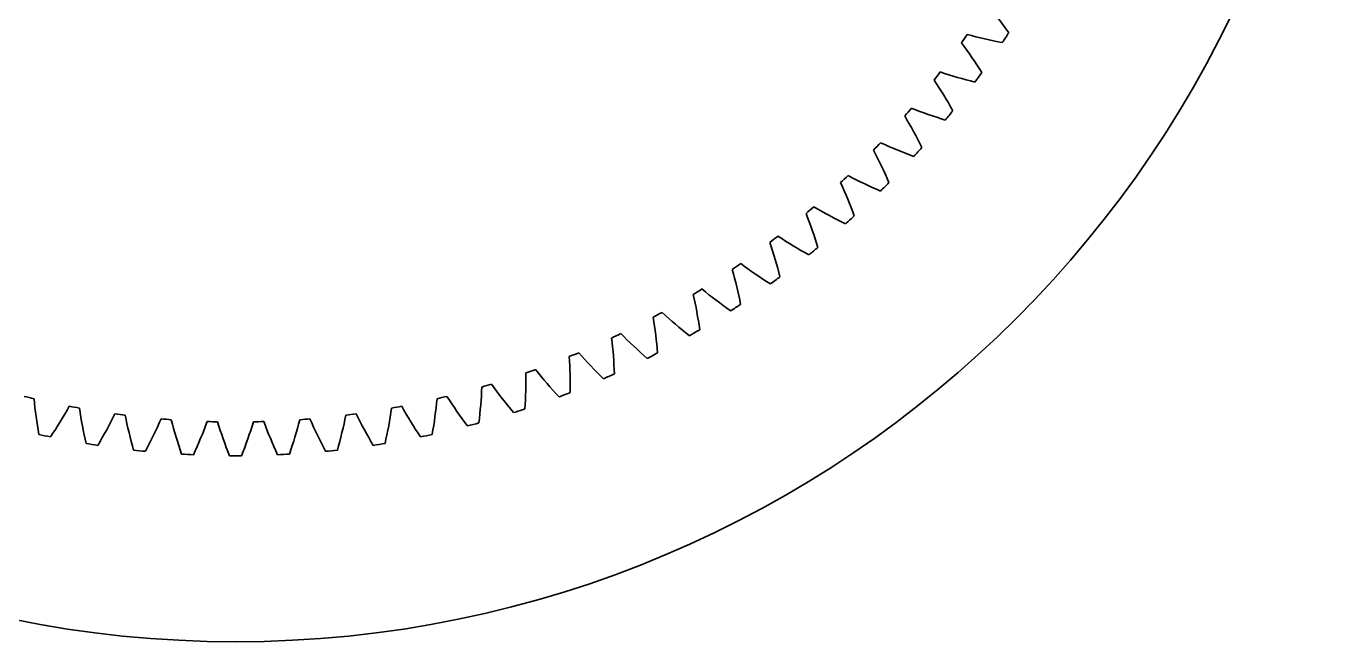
# Model space of a CAD drawing. Header units: inches. Extents: x -10.4 to 15.5, y -3.4 to 11.2.
# Drawn here: x 8.59 to 15.49, y -2.38 to 0.85 of the extents above; entities that cross this region are included whole.
import ezdxf

# ---------------------------------------------------------------- set-up
doc = ezdxf.new("R2010")
doc.units = ezdxf.units.IN
doc.header["$MEASUREMENT"] = 0
doc.layers.add('Layer 1', color=7, linetype='Continuous')

# ---------------------------------------------------------------- blocks, each defined once
blk = doc.blocks.new('block 226')
at = {"layer": 'Layer 1', "color": 7, "lineweight": 35}
blk.add_open_spline([(8.5793, -1.0918), (8.5967, -1.0961), (8.6141, -1.1003), (8.6316, -1.1044)], degree=3, dxfattribs=at)
blk = doc.blocks.new('block 227')
at = {"layer": 'Layer 1', "color": 7, "lineweight": 35}
blk.add_open_spline([(8.6316, -1.1044), (8.6375, -1.1672), (8.6459, -1.2297), (8.6568, -1.2918)], degree=3, dxfattribs=at)
blk = doc.blocks.new('block 228')
at = {"layer": 'Layer 1', "color": 7, "lineweight": 35}
blk.add_open_spline([(8.6568, -1.2918), (8.677, -1.2962), (8.6974, -1.3005), (8.7177, -1.3047)], degree=3, dxfattribs=at)
blk = doc.blocks.new('block 229')
at = {"layer": 'Layer 1', "color": 7, "lineweight": 35}
blk.add_open_spline([(8.7177, -1.3047), (8.7529, -1.2524), (8.786, -1.1987), (8.8169, -1.1438)], degree=3, dxfattribs=at)
blk = doc.blocks.new('block 230')
at = {"layer": 'Layer 1', "color": 7, "lineweight": 35}
blk.add_open_spline([(8.8169, -1.1438), (8.8345, -1.1471), (8.8521, -1.1504), (8.8698, -1.1536)], degree=3, dxfattribs=at)
blk = doc.blocks.new('block 231')
at = {"layer": 'Layer 1', "color": 7, "lineweight": 35}
blk.add_open_spline([(8.8698, -1.1536), (8.879, -1.216), (8.8906, -1.278), (8.9047, -1.3394)], degree=3, dxfattribs=at)
blk = doc.blocks.new('block 232')
at = {"layer": 'Layer 1', "color": 7, "lineweight": 35}
blk.add_open_spline([(8.9047, -1.3394), (8.9252, -1.3428), (8.9457, -1.346), (8.9663, -1.3492)], degree=3, dxfattribs=at)
blk = doc.blocks.new('block 233')
at = {"layer": 'Layer 1', "color": 7, "lineweight": 35}
blk.add_open_spline([(8.9663, -1.3492), (8.9987, -1.2951), (9.0289, -1.2397), (9.0569, -1.1832)], degree=3, dxfattribs=at)
blk = doc.blocks.new('block 234')
at = {"layer": 'Layer 1', "color": 7, "lineweight": 35}
blk.add_open_spline([(9.0569, -1.1832), (9.0747, -1.1857), (9.0924, -1.188), (9.1102, -1.1902)], degree=3, dxfattribs=at)
blk = doc.blocks.new('block 235')
at = {"layer": 'Layer 1', "color": 7, "lineweight": 35}
blk.add_open_spline([(9.1102, -1.1902), (9.1226, -1.252), (9.1375, -1.3134), (9.1548, -1.374)], degree=3, dxfattribs=at)
blk = doc.blocks.new('block 236')
at = {"layer": 'Layer 1', "color": 7, "lineweight": 35}
blk.add_open_spline([(9.1548, -1.374), (9.1755, -1.3763), (9.1961, -1.3785), (9.2168, -1.3805)], degree=3, dxfattribs=at)
blk = doc.blocks.new('block 237')
at = {"layer": 'Layer 1', "color": 7, "lineweight": 35}
blk.add_open_spline([(9.2168, -1.3805), (9.2464, -1.3248), (9.2737, -1.2679), (9.2987, -1.21)], degree=3, dxfattribs=at)
blk = doc.blocks.new('block 238')
at = {"layer": 'Layer 1', "color": 7, "lineweight": 35}
blk.add_open_spline([(9.2987, -1.21), (9.3165, -1.2115), (9.3344, -1.213), (9.3523, -1.2143)], degree=3, dxfattribs=at)
blk = doc.blocks.new('block 239')
at = {"layer": 'Layer 1', "color": 7, "lineweight": 35}
blk.add_open_spline([(9.3523, -1.2143), (9.3679, -1.2753), (9.3859, -1.3358), (9.4064, -1.3954)], degree=3, dxfattribs=at)
blk = doc.blocks.new('block 240')
at = {"layer": 'Layer 1', "color": 7, "lineweight": 35}
blk.add_open_spline([(9.4064, -1.3954), (9.4272, -1.3966), (9.4479, -1.3977), (9.4687, -1.3987)], degree=3, dxfattribs=at)
blk = doc.blocks.new('block 241')
at = {"layer": 'Layer 1', "color": 7, "lineweight": 35}
blk.add_open_spline([(9.4687, -1.3987), (9.4952, -1.3415), (9.5195, -1.2833), (9.5415, -1.2242)], degree=3, dxfattribs=at)
blk = doc.blocks.new('block 242')
at = {"layer": 'Layer 1', "color": 7, "lineweight": 35}
blk.add_open_spline([(9.5415, -1.2242), (9.5594, -1.2248), (9.5773, -1.2252), (9.5952, -1.2256)], degree=3, dxfattribs=at)
blk = doc.blocks.new('block 243')
at = {"layer": 'Layer 1', "color": 7, "lineweight": 35}
blk.add_open_spline([(9.5952, -1.2256), (9.614, -1.2858), (9.6352, -1.3452), (9.6588, -1.4037)], degree=3, dxfattribs=at)
blk = doc.blocks.new('block 244')
at = {"layer": 'Layer 1', "color": 7, "lineweight": 35}
blk.add_open_spline([(9.6588, -1.4037), (9.6795, -1.4038), (9.7003, -1.4038), (9.7211, -1.4037)], degree=3, dxfattribs=at)
blk = doc.blocks.new('block 245')
at = {"layer": 'Layer 1', "color": 7, "lineweight": 35}
blk.add_open_spline([(9.7211, -1.4037), (9.7447, -1.3452), (9.7659, -1.2858), (9.7847, -1.2256)], degree=3, dxfattribs=at)
blk = doc.blocks.new('block 246')
at = {"layer": 'Layer 1', "color": 7, "lineweight": 35}
blk.add_open_spline([(9.7847, -1.2256), (9.8026, -1.2252), (9.8205, -1.2248), (9.8384, -1.2242)], degree=3, dxfattribs=at)
blk = doc.blocks.new('block 247')
at = {"layer": 'Layer 1', "color": 7, "lineweight": 35}
blk.add_open_spline([(9.8384, -1.2242), (9.8604, -1.2833), (9.8846, -1.3415), (9.9112, -1.3987)], degree=3, dxfattribs=at)
blk = doc.blocks.new('block 248')
at = {"layer": 'Layer 1', "color": 7, "lineweight": 35}
blk.add_open_spline([(9.9112, -1.3987), (9.932, -1.3977), (9.9527, -1.3966), (9.9735, -1.3954)], degree=3, dxfattribs=at)
blk = doc.blocks.new('block 249')
at = {"layer": 'Layer 1', "color": 7, "lineweight": 35}
blk.add_open_spline([(9.9735, -1.3954), (9.9939, -1.3358), (10.012, -1.2753), (10.0276, -1.2143)], degree=3, dxfattribs=at)
blk = doc.blocks.new('block 250')
at = {"layer": 'Layer 1', "color": 7, "lineweight": 35}
blk.add_open_spline([(10.0276, -1.2143), (10.0455, -1.213), (10.0634, -1.2115), (10.0812, -1.21)], degree=3, dxfattribs=at)
blk = doc.blocks.new('block 251')
at = {"layer": 'Layer 1', "color": 7, "lineweight": 35}
blk.add_open_spline([(10.0812, -1.21), (10.1062, -1.2679), (10.1335, -1.3248), (10.1631, -1.3805)], degree=3, dxfattribs=at)
blk = doc.blocks.new('block 252')
at = {"layer": 'Layer 1', "color": 7, "lineweight": 35}
blk.add_open_spline([(10.1631, -1.3805), (10.1837, -1.3785), (10.2044, -1.3763), (10.2251, -1.374)], degree=3, dxfattribs=at)
blk = doc.blocks.new('block 253')
at = {"layer": 'Layer 1', "color": 7, "lineweight": 35}
blk.add_open_spline([(10.2251, -1.374), (10.2424, -1.3134), (10.2573, -1.252), (10.2697, -1.1902)], degree=3, dxfattribs=at)
blk = doc.blocks.new('block 254')
at = {"layer": 'Layer 1', "color": 7, "lineweight": 35}
blk.add_open_spline([(10.2697, -1.1902), (10.2875, -1.188), (10.3052, -1.1857), (10.323, -1.1832)], degree=3, dxfattribs=at)
blk = doc.blocks.new('block 255')
at = {"layer": 'Layer 1', "color": 7, "lineweight": 35}
blk.add_open_spline([(10.323, -1.1832), (10.351, -1.2397), (10.3812, -1.2951), (10.4136, -1.3492)], degree=3, dxfattribs=at)
blk = doc.blocks.new('block 256')
at = {"layer": 'Layer 1', "color": 7, "lineweight": 35}
blk.add_open_spline([(10.4136, -1.3492), (10.4342, -1.346), (10.4547, -1.3428), (10.4752, -1.3394)], degree=3, dxfattribs=at)
blk = doc.blocks.new('block 257')
at = {"layer": 'Layer 1', "color": 7, "lineweight": 35}
blk.add_open_spline([(10.4752, -1.3394), (10.4893, -1.278), (10.5009, -1.216), (10.5101, -1.1536)], degree=3, dxfattribs=at)
blk = doc.blocks.new('block 258')
at = {"layer": 'Layer 1', "color": 7, "lineweight": 35}
blk.add_open_spline([(10.5101, -1.1536), (10.5277, -1.1504), (10.5454, -1.1471), (10.563, -1.1438)], degree=3, dxfattribs=at)
blk = doc.blocks.new('block 259')
at = {"layer": 'Layer 1', "color": 7, "lineweight": 35}
blk.add_open_spline([(10.563, -1.1438), (10.5939, -1.1987), (10.627, -1.2524), (10.6622, -1.3047)], degree=3, dxfattribs=at)
blk = doc.blocks.new('block 260')
at = {"layer": 'Layer 1', "color": 7, "lineweight": 35}
blk.add_open_spline([(10.6622, -1.3047), (10.6825, -1.3005), (10.7028, -1.2962), (10.7231, -1.2918)], degree=3, dxfattribs=at)
blk = doc.blocks.new('block 261')
at = {"layer": 'Layer 1', "color": 7, "lineweight": 35}
blk.add_open_spline([(10.7231, -1.2918), (10.734, -1.2297), (10.7424, -1.1672), (10.7483, -1.1044)], degree=3, dxfattribs=at)
blk = doc.blocks.new('block 262')
at = {"layer": 'Layer 1', "color": 7, "lineweight": 35}
blk.add_open_spline([(10.7483, -1.1044), (10.7658, -1.1003), (10.7832, -1.0961), (10.8006, -1.0918)], degree=3, dxfattribs=at)
blk = doc.blocks.new('block 263')
at = {"layer": 'Layer 1', "color": 7, "lineweight": 35}
blk.add_open_spline([(10.8006, -1.0918), (10.8343, -1.1451), (10.8702, -1.197), (10.9081, -1.2474)], degree=3, dxfattribs=at)
blk = doc.blocks.new('block 264')
at = {"layer": 'Layer 1', "color": 7, "lineweight": 35}
blk.add_open_spline([(10.9081, -1.2474), (10.9282, -1.2421), (10.9482, -1.2368), (10.9683, -1.2313)], degree=3, dxfattribs=at)
blk = doc.blocks.new('block 265')
at = {"layer": 'Layer 1', "color": 7, "lineweight": 35}
blk.add_open_spline([(10.9683, -1.2313), (10.9759, -1.1687), (10.981, -1.1058), (10.9836, -1.0428)], degree=3, dxfattribs=at)
blk = doc.blocks.new('block 266')
at = {"layer": 'Layer 1', "color": 7, "lineweight": 35}
blk.add_open_spline([(10.9836, -1.0428), (11.0008, -1.0378), (11.018, -1.0327), (11.0351, -1.0275)], degree=3, dxfattribs=at)
blk = doc.blocks.new('block 267')
at = {"layer": 'Layer 1', "color": 7, "lineweight": 35}
blk.add_open_spline([(11.0351, -1.0275), (11.0716, -1.079), (11.1102, -1.1289), (11.1506, -1.1772)], degree=3, dxfattribs=at)
blk = doc.blocks.new('block 268')
at = {"layer": 'Layer 1', "color": 7, "lineweight": 35}
blk.add_open_spline([(11.1506, -1.1772), (11.1704, -1.1709), (11.1902, -1.1645), (11.2099, -1.158)], degree=3, dxfattribs=at)
blk = doc.blocks.new('block 269')
at = {"layer": 'Layer 1', "color": 7, "lineweight": 35}
blk.add_open_spline([(11.2099, -1.158), (11.2142, -1.0951), (11.2161, -1.032), (11.2153, -0.969)], degree=3, dxfattribs=at)
blk = doc.blocks.new('block 270')
at = {"layer": 'Layer 1', "color": 7, "lineweight": 35}
blk.add_open_spline([(11.2153, -0.969), (11.2323, -0.9631), (11.2491, -0.9571), (11.266, -0.951)], degree=3, dxfattribs=at)
blk = doc.blocks.new('block 271')
at = {"layer": 'Layer 1', "color": 7, "lineweight": 35}
blk.add_open_spline([(11.266, -0.951), (11.3051, -1.0005), (11.3462, -1.0483), (11.3892, -1.0945)], degree=3, dxfattribs=at)
blk = doc.blocks.new('block 272')
at = {"layer": 'Layer 1', "color": 7, "lineweight": 35}
blk.add_open_spline([(11.3892, -1.0945), (11.4086, -1.0872), (11.428, -1.0797), (11.4474, -1.0722)], degree=3, dxfattribs=at)
blk = doc.blocks.new('block 273')
at = {"layer": 'Layer 1', "color": 7, "lineweight": 35}
blk.add_open_spline([(11.4474, -1.0722), (11.4484, -1.0091), (11.4469, -0.9461), (11.4429, -0.8831)], degree=3, dxfattribs=at)
blk = doc.blocks.new('block 274')
at = {"layer": 'Layer 1', "color": 7, "lineweight": 35}
blk.add_open_spline([(11.4429, -0.8831), (11.4595, -0.8764), (11.4761, -0.8695), (11.4926, -0.8626)], degree=3, dxfattribs=at)
blk = doc.blocks.new('block 275')
at = {"layer": 'Layer 1', "color": 7, "lineweight": 35}
blk.add_open_spline([(11.4926, -0.8626), (11.5342, -0.9099), (11.5778, -0.9555), (11.6231, -0.9994)], degree=3, dxfattribs=at)
blk = doc.blocks.new('block 276')
at = {"layer": 'Layer 1', "color": 7, "lineweight": 35}
blk.add_open_spline([(11.6231, -0.9994), (11.6421, -0.9911), (11.6611, -0.9826), (11.68, -0.974)], degree=3, dxfattribs=at)
blk = doc.blocks.new('block 277')
at = {"layer": 'Layer 1', "color": 7, "lineweight": 35}
blk.add_open_spline([(11.68, -0.974), (11.6778, -0.911), (11.673, -0.8481), (11.6657, -0.7855)], degree=3, dxfattribs=at)
blk = doc.blocks.new('block 278')
at = {"layer": 'Layer 1', "color": 7, "lineweight": 35}
blk.add_open_spline([(11.6657, -0.7855), (11.6819, -0.7779), (11.6981, -0.7702), (11.7142, -0.7623)], degree=3, dxfattribs=at)
blk = doc.blocks.new('block 279')
at = {"layer": 'Layer 1', "color": 7, "lineweight": 35}
blk.add_open_spline([(11.7142, -0.7623), (11.7583, -0.8074), (11.8041, -0.8507), (11.8517, -0.8922)], degree=3, dxfattribs=at)
blk = doc.blocks.new('block 280')
at = {"layer": 'Layer 1', "color": 7, "lineweight": 35}
blk.add_open_spline([(11.8517, -0.8922), (11.8702, -0.8828), (11.8888, -0.8734), (11.9072, -0.8638)], degree=3, dxfattribs=at)
blk = doc.blocks.new('block 281')
at = {"layer": 'Layer 1', "color": 7, "lineweight": 35}
blk.add_open_spline([(11.9072, -0.8638), (11.9017, -0.8011), (11.8936, -0.7385), (11.883, -0.6763)], degree=3, dxfattribs=at)
blk = doc.blocks.new('block 282')
at = {"layer": 'Layer 1', "color": 7, "lineweight": 35}
blk.add_open_spline([(11.883, -0.6763), (11.8988, -0.6679), (11.9146, -0.6593), (11.9303, -0.6507)], degree=3, dxfattribs=at)
blk = doc.blocks.new('block 283')
at = {"layer": 'Layer 1', "color": 7, "lineweight": 35}
blk.add_open_spline([(11.9303, -0.6507), (11.9766, -0.6934), (12.0247, -0.7342), (12.0743, -0.7731)], degree=3, dxfattribs=at)
blk = doc.blocks.new('block 284')
at = {"layer": 'Layer 1', "color": 7, "lineweight": 35}
blk.add_open_spline([(12.0743, -0.7731), (12.0924, -0.7628), (12.1104, -0.7525), (12.1283, -0.7419)], degree=3, dxfattribs=at)
blk = doc.blocks.new('block 285')
at = {"layer": 'Layer 1', "color": 7, "lineweight": 35}
blk.add_open_spline([(12.1283, -0.7419), (12.1195, -0.6795), (12.1081, -0.6175), (12.0943, -0.5559)], degree=3, dxfattribs=at)
blk = doc.blocks.new('block 286')
at = {"layer": 'Layer 1', "color": 7, "lineweight": 35}
blk.add_open_spline([(12.0943, -0.5559), (12.1097, -0.5467), (12.125, -0.5373), (12.1402, -0.5278)], degree=3, dxfattribs=at)
blk = doc.blocks.new('block 287')
at = {"layer": 'Layer 1', "color": 7, "lineweight": 35}
blk.add_open_spline([(12.1402, -0.5278), (12.1887, -0.5681), (12.2389, -0.6063), (12.2905, -0.6426)], degree=3, dxfattribs=at)
blk = doc.blocks.new('block 288')
at = {"layer": 'Layer 1', "color": 7, "lineweight": 35}
blk.add_open_spline([(12.2905, -0.6426), (12.308, -0.6314), (12.3254, -0.62), (12.3428, -0.6086)], degree=3, dxfattribs=at)
blk = doc.blocks.new('block 289')
at = {"layer": 'Layer 1', "color": 7, "lineweight": 35}
blk.add_open_spline([(12.3428, -0.6086), (12.3307, -0.5468), (12.3161, -0.4854), (12.2991, -0.4247)], degree=3, dxfattribs=at)
blk = doc.blocks.new('block 290')
at = {"layer": 'Layer 1', "color": 7, "lineweight": 35}
blk.add_open_spline([(12.2991, -0.4247), (12.3139, -0.4146), (12.3287, -0.4044), (12.3434, -0.3942)], degree=3, dxfattribs=at)
blk = doc.blocks.new('block 291')
at = {"layer": 'Layer 1', "color": 7, "lineweight": 35}
blk.add_open_spline([(12.3434, -0.3942), (12.394, -0.4318), (12.4461, -0.4674), (12.4995, -0.5009)], degree=3, dxfattribs=at)
blk = doc.blocks.new('block 292')
at = {"layer": 'Layer 1', "color": 7, "lineweight": 35}
blk.add_open_spline([(12.4995, -0.5009), (12.5164, -0.4888), (12.5332, -0.4766), (12.5499, -0.4643)], degree=3, dxfattribs=at)
blk = doc.blocks.new('block 293')
at = {"layer": 'Layer 1', "color": 7, "lineweight": 35}
blk.add_open_spline([(12.5499, -0.4643), (12.5346, -0.4031), (12.5168, -0.3426), (12.4967, -0.2828)], degree=3, dxfattribs=at)
blk = doc.blocks.new('block 294')
at = {"layer": 'Layer 1', "color": 7, "lineweight": 35}
blk.add_open_spline([(12.4967, -0.2828), (12.5109, -0.272), (12.5252, -0.2611), (12.5394, -0.2501)], degree=3, dxfattribs=at)
blk = doc.blocks.new('block 295')
at = {"layer": 'Layer 1', "color": 7, "lineweight": 35}
blk.add_open_spline([(12.5394, -0.2501), (12.5918, -0.285), (12.6457, -0.3179), (12.7008, -0.3485)], degree=3, dxfattribs=at)
blk = doc.blocks.new('block 296')
at = {"layer": 'Layer 1', "color": 7, "lineweight": 35}
blk.add_open_spline([(12.7008, -0.3485), (12.717, -0.3355), (12.7332, -0.3224), (12.7492, -0.3093)], degree=3, dxfattribs=at)
blk = doc.blocks.new('block 297')
at = {"layer": 'Layer 1', "color": 7, "lineweight": 35}
blk.add_open_spline([(12.7492, -0.3093), (12.7307, -0.249), (12.7098, -0.1895), (12.6866, -0.1309)], degree=3, dxfattribs=at)
blk = doc.blocks.new('block 298')
at = {"layer": 'Layer 1', "color": 7, "lineweight": 35}
blk.add_open_spline([(12.6866, -0.1309), (12.7003, -0.1193), (12.7139, -0.1077), (12.7275, -0.0959)], degree=3, dxfattribs=at)
blk = doc.blocks.new('block 299')
at = {"layer": 'Layer 1', "color": 7, "lineweight": 35}
blk.add_open_spline([(12.7275, -0.0959), (12.7817, -0.1281), (12.8372, -0.1581), (12.8938, -0.1857)], degree=3, dxfattribs=at)
blk = doc.blocks.new('block 300')
at = {"layer": 'Layer 1', "color": 7, "lineweight": 35}
blk.add_open_spline([(12.8938, -0.1857), (12.9094, -0.1719), (12.9248, -0.1581), (12.9402, -0.144)], degree=3, dxfattribs=at)
blk = doc.blocks.new('block 301')
at = {"layer": 'Layer 1', "color": 7, "lineweight": 35}
blk.add_open_spline([(12.9402, -0.144), (12.9186, -0.0848), (12.8945, -0.0265), (12.8683, 0.0308)], degree=3, dxfattribs=at)
blk = doc.blocks.new('block 302')
at = {"layer": 'Layer 1', "color": 7, "lineweight": 35}
blk.add_open_spline([(12.8683, 0.0308), (12.8813, 0.0431), (12.8943, 0.0554), (12.9073, 0.0678)], degree=3, dxfattribs=at)
blk = doc.blocks.new('block 303')
at = {"layer": 'Layer 1', "color": 7, "lineweight": 35}
blk.add_open_spline([(12.9073, 0.0678), (12.9631, 0.0386), (13.0201, 0.0116), (13.0781, -0.0131)], degree=3, dxfattribs=at)
blk = doc.blocks.new('block 304')
at = {"layer": 'Layer 1', "color": 7, "lineweight": 35}
blk.add_open_spline([(13.0781, -0.0131), (13.0929, 0.0015), (13.1076, 0.0162), (13.1222, 0.0309)], degree=3, dxfattribs=at)
blk = doc.blocks.new('block 305')
at = {"layer": 'Layer 1', "color": 7, "lineweight": 35}
blk.add_open_spline([(13.1222, 0.0309), (13.0975, 0.089), (13.0705, 0.146), (13.0412, 0.2018)], degree=3, dxfattribs=at)
blk = doc.blocks.new('block 306')
at = {"layer": 'Layer 1', "color": 7, "lineweight": 35}
blk.add_open_spline([(13.0412, 0.2018), (13.0536, 0.2147), (13.066, 0.2277), (13.0783, 0.2408)], degree=3, dxfattribs=at)
blk = doc.blocks.new('block 307')
at = {"layer": 'Layer 1', "color": 7, "lineweight": 35}
blk.add_open_spline([(13.0783, 0.2408), (13.1355, 0.2145), (13.1939, 0.1905), (13.2531, 0.1689)], degree=3, dxfattribs=at)
blk = doc.blocks.new('block 308')
at = {"layer": 'Layer 1', "color": 7, "lineweight": 35}
blk.add_open_spline([(13.2531, 0.1689), (13.2671, 0.1842), (13.281, 0.1997), (13.2948, 0.2152)], degree=3, dxfattribs=at)
blk = doc.blocks.new('block 309')
at = {"layer": 'Layer 1', "color": 7, "lineweight": 35}
blk.add_open_spline([(13.2948, 0.2152), (13.2671, 0.2719), (13.2372, 0.3274), (13.205, 0.3816)], degree=3, dxfattribs=at)
blk = doc.blocks.new('block 310')
at = {"layer": 'Layer 1', "color": 7, "lineweight": 35}
blk.add_open_spline([(13.205, 0.3816), (13.2167, 0.3952), (13.2284, 0.4088), (13.24, 0.4225)], degree=3, dxfattribs=at)
blk = doc.blocks.new('block 311')
at = {"layer": 'Layer 1', "color": 7, "lineweight": 35}
blk.add_open_spline([(13.24, 0.4225), (13.2985, 0.3992), (13.3581, 0.3783), (13.4183, 0.3598)], degree=3, dxfattribs=at)
blk = doc.blocks.new('block 312')
at = {"layer": 'Layer 1', "color": 7, "lineweight": 35}
blk.add_open_spline([(13.4183, 0.3598), (13.4315, 0.3759), (13.4446, 0.3921), (13.4576, 0.4083)], degree=3, dxfattribs=at)
blk = doc.blocks.new('block 313')
at = {"layer": 'Layer 1', "color": 7, "lineweight": 35}
blk.add_open_spline([(13.4576, 0.4083), (13.4269, 0.4634), (13.3941, 0.5172), (13.3592, 0.5697)], degree=3, dxfattribs=at)
blk = doc.blocks.new('block 314')
at = {"layer": 'Layer 1', "color": 7, "lineweight": 35}
blk.add_open_spline([(13.3592, 0.5697), (13.3702, 0.5839), (13.3811, 0.5981), (13.3919, 0.6124)], degree=3, dxfattribs=at)
blk = doc.blocks.new('block 315')
at = {"layer": 'Layer 1', "color": 7, "lineweight": 35}
blk.add_open_spline([(13.3919, 0.6124), (13.4517, 0.5922), (13.5122, 0.5745), (13.5733, 0.5592)], degree=3, dxfattribs=at)
blk = doc.blocks.new('block 316')
at = {"layer": 'Layer 1', "color": 7, "lineweight": 35}
blk.add_open_spline([(13.5733, 0.5592), (13.5857, 0.5759), (13.5979, 0.5927), (13.61, 0.6096)], degree=3, dxfattribs=at)
blk = doc.blocks.new('block 317')
at = {"layer": 'Layer 1', "color": 7, "lineweight": 35}
blk.add_open_spline([(13.61, 0.6096), (13.5765, 0.663), (13.5409, 0.7151), (13.5033, 0.7657)], degree=3, dxfattribs=at)
blk = doc.blocks.new('block 318')
at = {"layer": 'Layer 1', "color": 7, "lineweight": 35}
blk.add_open_spline([(13.5033, 0.7657), (13.5135, 0.7804), (13.5237, 0.7952), (13.5337, 0.81)], degree=3, dxfattribs=at)
blk = doc.blocks.new('block 319')
at = {"layer": 'Layer 1', "color": 7, "lineweight": 35}
blk.add_open_spline([(13.5337, 0.81), (13.5944, 0.793), (13.6558, 0.7784), (13.7177, 0.7663)], degree=3, dxfattribs=at)
blk = doc.blocks.new('block 320')
at = {"layer": 'Layer 1', "color": 7, "lineweight": 35}
blk.add_open_spline([(13.7177, 0.7663), (13.7291, 0.7837), (13.7404, 0.8011), (13.7516, 0.8186)], degree=3, dxfattribs=at)
blk = doc.blocks.new('block 321')
at = {"layer": 'Layer 1', "color": 7, "lineweight": 35}
blk.add_open_spline([(13.7516, 0.8186), (13.7154, 0.8702), (13.6772, 0.9203), (13.6369, 0.9689)], degree=3, dxfattribs=at)
blk = doc.blocks.new('block 485')
at = {"layer": 'Layer 1', "color": 7, "lineweight": 35}
blk.add_open_spline([(15.49, 3.4191), (15.49, 6.6224), (12.8932, 9.2191), (9.6899, 9.2191), (6.4867, 9.2191), (3.89, 6.6224), (3.89, 3.4191), (3.89, 0.2159), (6.4867, -2.3809), (9.69, -2.3809), (12.8932, -2.3809), (15.49, 0.2159), (15.49, 3.4191)], degree=3, knots=[0, 0, 0, 0, 1, 1, 1, 2, 2, 2, 3, 3, 3, 4, 4, 4, 4], dxfattribs=at)

msp = doc.modelspace()

# ---------------------------------------------------------------- block references
at = {"layer": 'Layer 1'}
for name in ['block 485', 'block 321', 'block 318', 'block 317', 'block 319', 'block 320', 'block 314', 'block 313', 'block 315', 'block 316', 'block 310', 'block 311', 'block 309', 'block 312', 'block 306', 'block 307', 'block 308', 'block 305', 'block 302', 'block 301', 'block 303', 'block 304', 'block 298', 'block 297', 'block 299', 'block 300', 'block 294', 'block 295', 'block 293', 'block 296', 'block 290', 'block 291', 'block 289', 'block 292', 'block 286', 'block 287', 'block 285', 'block 288', 'block 282', 'block 281', 'block 283', 'block 284', 'block 278', 'block 277', 'block 279', 'block 274', 'block 273', 'block 275', 'block 280', 'block 270', 'block 271', 'block 266', 'block 267', 'block 269', 'block 276', 'block 226', 'block 262', 'block 263', 'block 265', 'block 272', 'block 227', 'block 229', 'block 230', 'block 231', 'block 257', 'block 258', 'block 259', 'block 261', 'block 268', 'block 233', 'block 234', 'block 235', 'block 237', 'block 238', 'block 239', 'block 241', 'block 242', 'block 243', 'block 245', 'block 246', 'block 247', 'block 249', 'block 250', 'block 251', 'block 253', 'block 254', 'block 255', 'block 264', 'block 228', 'block 260', 'block 232', 'block 236', 'block 252', 'block 256', 'block 240', 'block 244', 'block 248']:
    msp.add_blockref(name, (0, 0), dxfattribs=at)

doc.saveas('drawing.dxf')
